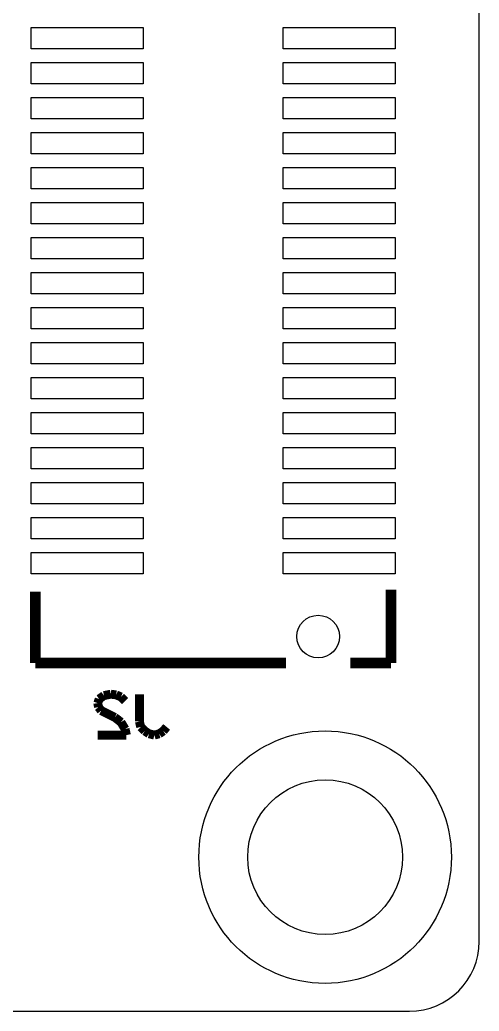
# Model space of a CAD drawing. Extents: x 175.8 to 218.8, y 273.2 to 311.2.
# Drawn here: x 212.25 to 218.81, y 273.22 to 287.38 of the extents above; entities that cross this region are included whole.
import ezdxf

# ---------------------------------------------------------------- set-up
doc = ezdxf.new("R2010")
doc.units = 0
doc.layers.add('MA_DETAILS', color=254, linetype='CONTINUOUS')

# ---------------------------------------------------------------- blocks, each defined once
blk = doc.blocks.new('FIGURE_SQUARE')
blk.add_lwpolyline([(-0.5, -0.5), (-0.5, 0.5), (0.5, 0.5), (0.5, -0.5)], close=True)
blk = doc.blocks.new('FIGURE_CIRCLE')
blk.add_circle((0, 0), 0.5)

msp = doc.modelspace()

# ---------------------------------------------------------------- linework, layer by layer
at = {"layer": 'MA_DETAILS'}
for points in [[(218.807792, 274.216622), (218.807792, 310.2229)], [(176.804574, 273.219926), (217.810842, 273.219926)]]:
    msp.add_lwpolyline(points, dxfattribs=at)
for points, const_width in [([(212.467952, 278.19477), (212.467952, 279.21077)], 0.1524), ([(217.547952, 278.19477), (217.547952, 279.239726)], 0.1524), ([(212.467952, 278.19477), (216.050114, 278.19477)], 0.1524), ([(216.965784, 278.19477), (217.547952, 278.19477)], 0.1524), ([(213.380828, 277.679404), (213.36127, 277.620984)], 0.127), ([(213.4489, 277.727918), (213.380828, 277.679404)], 0.127), ([(213.546182, 277.747476), (213.4489, 277.727918)], 0.127), ([(213.62416, 277.737824), (213.546182, 277.747476)], 0.127), ([(213.692232, 277.708614), (213.62416, 277.737824)], 0.127), ([(213.750652, 277.650194), (213.692232, 277.708614)], 0.127), ([(213.955376, 277.358094), (213.955376, 277.747476)], 0.127), ([(213.36127, 277.620984), (213.370922, 277.562564)], 0.127), ([(213.370922, 277.562564), (213.410038, 277.513796)], 0.127), ([(213.410038, 277.513796), (213.604602, 277.416514)], 0.127), ([(213.604602, 277.416514), (213.692232, 277.348188)], 0.127), ([(213.692232, 277.348188), (213.750652, 277.250906)], 0.127), ([(213.974934, 277.280116), (213.955376, 277.358094)], 0.127), ([(213.750652, 277.250906), (213.77021, 277.163276)], 0.127), ([(214.033354, 277.221696), (213.974934, 277.280116)], 0.127), ([(214.091774, 277.182834), (214.033354, 277.221696)], 0.127), ([(214.296244, 277.221696), (214.237824, 277.182834)], 0.127), ([(214.345012, 277.280116), (214.296244, 277.221696)], 0.127), ([(213.77021, 277.163276), (213.36127, 277.163276)], 0.127), ([(214.169752, 277.163276), (214.091774, 277.182834)], 0.127), ([(214.237824, 277.182834), (214.169752, 277.163276)], 0.127)]:
    msp.add_lwpolyline(points, dxfattribs=dict(at, const_width=const_width))
msp.add_lwpolyline([(217.810842, 273.219926, 0.414139), (218.807792, 274.216622)], format="xyb", dxfattribs=at)

# ---------------------------------------------------------------- block references
for name, p, xscale, yscale in [('FIGURE_SQUARE', (213.208108, 287.120838), 1.6002, 0.3048), ('FIGURE_SQUARE', (216.807796, 287.120838), 1.6002, 0.3048), ('FIGURE_SQUARE', (213.208108, 286.620712), 1.6002, 0.3048), ('FIGURE_SQUARE', (216.807796, 286.620712), 1.6002, 0.3048), ('FIGURE_SQUARE', (213.208108, 286.12084), 1.6002, 0.3048), ('FIGURE_SQUARE', (216.807796, 286.12084), 1.6002, 0.3048), ('FIGURE_SQUARE', (213.208108, 285.620714), 1.6002, 0.3048), ('FIGURE_SQUARE', (216.807796, 285.620714), 1.6002, 0.3048), ('FIGURE_SQUARE', (213.208108, 285.120842), 1.6002, 0.3048), ('FIGURE_SQUARE', (216.807796, 285.120842), 1.6002, 0.3048), ('FIGURE_SQUARE', (213.208108, 284.620716), 1.6002, 0.3048), ('FIGURE_SQUARE', (216.807796, 284.620716), 1.6002, 0.3048), ('FIGURE_SQUARE', (213.208108, 284.120844), 1.6002, 0.3048), ('FIGURE_SQUARE', (216.807796, 284.120844), 1.6002, 0.3048), ('FIGURE_SQUARE', (213.208108, 283.620718), 1.6002, 0.3048), ('FIGURE_SQUARE', (216.807796, 283.620718), 1.6002, 0.3048), ('FIGURE_SQUARE', (213.208108, 283.120846), 1.6002, 0.3048), ('FIGURE_SQUARE', (216.807796, 283.120846), 1.6002, 0.3048), ('FIGURE_SQUARE', (213.208108, 282.62072), 1.6002, 0.3048), ('FIGURE_SQUARE', (216.807796, 282.62072), 1.6002, 0.3048), ('FIGURE_SQUARE', (213.208108, 282.120848), 1.6002, 0.3048), ('FIGURE_SQUARE', (216.807796, 282.120848), 1.6002, 0.3048), ('FIGURE_SQUARE', (213.208108, 281.620722), 1.6002, 0.3048), ('FIGURE_SQUARE', (216.807796, 281.620722), 1.6002, 0.3048), ('FIGURE_SQUARE', (213.208108, 281.12085), 1.6002, 0.3048), ('FIGURE_SQUARE', (216.807796, 281.12085), 1.6002, 0.3048), ('FIGURE_SQUARE', (213.208108, 280.620724), 1.6002, 0.3048), ('FIGURE_SQUARE', (216.807796, 280.620724), 1.6002, 0.3048), ('FIGURE_SQUARE', (213.208108, 280.120852), 1.6002, 0.3048), ('FIGURE_SQUARE', (216.807796, 280.120852), 1.6002, 0.3048), ('FIGURE_SQUARE', (213.208108, 279.620726), 1.6002, 0.3048), ('FIGURE_SQUARE', (216.807796, 279.620726), 1.6002, 0.3048), ('FIGURE_CIRCLE', (216.507822, 278.57069), 0.6096, 0.6096), ('FIGURE_CIRCLE', (216.507822, 278.57069), 0.6096, 0.6096), ('FIGURE_CIRCLE', (216.607898, 275.41982), 3.6068, 3.6068), ('FIGURE_CIRCLE', (216.607898, 275.41982), 2.2098, 2.2098)]:
    msp.add_blockref(name, p, dxfattribs=dict(at, xscale=xscale, yscale=yscale))

doc.saveas('drawing.dxf')
